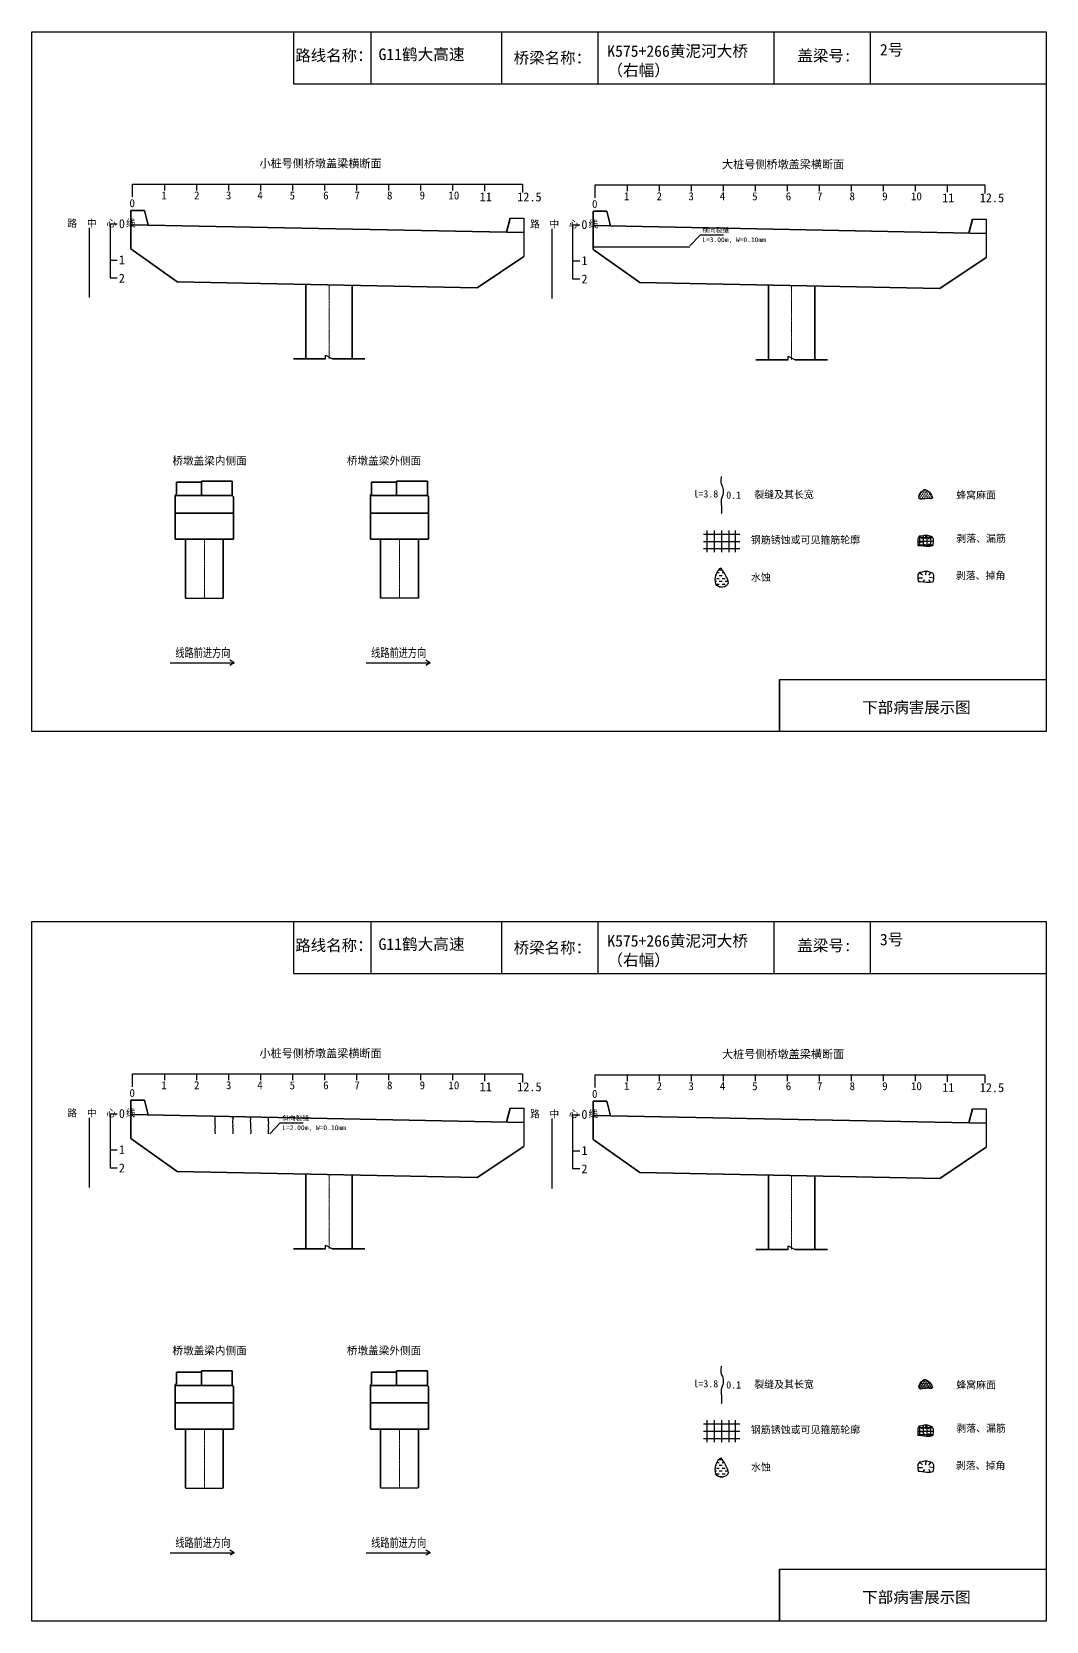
# Model space of a CAD drawing. Header units: millimetres. Extents: x 0 to 530, y -3255 to -99.
# Drawn here: x 0 to 530, y -930 to -99 of the extents above; entities that cross this region are included whole.
import ezdxf
from ezdxf.enums import TextEntityAlignment as Align

# ---------------------------------------------------------------- set-up
doc = ezdxf.new("R2010")
doc.units = ezdxf.units.MM
doc.linetypes.add('EBG_CENTER', pattern=[1.1, 0.8, -0.15, 0, -0.15])
doc.layers.add('Center', color=3, linetype='EBG_CENTER', lineweight=18)
doc.layers.add('中粗实线', color=4, linetype='Continuous', lineweight=35)
for name, color, linetype in [('加固措施', 7, 'Continuous'), ('图层1', 7, 'Continuous'), ('文字', 1, 'Continuous'), ('病害', 5, 'Continuous')]:
    doc.layers.add(name, color=color, linetype=linetype)
doc.styles.add('HAN', font='', dxfattribs={"width": 0.75})
doc.styles.get("Standard").update_dxf_attribs({"font": 'simsun.ttc', "height": 4.25})
doc.styles.get('HAN').set_extended_font_data('SimSun')
pattern_1 = [(0, (-3146.7425, -173.572), (0.45993196, 0.91986392), [0, -0.91986392])]
pattern_2 = [(0, (-5550.8623, -516.2597), (0.45993196, 0.91986392), [0, -0.91986392])]
pattern_3 = [(0, (-2589.7005, -131.6949), (1.49017954, 1.49017954), [1.4901795, -1.4901795])]

# ---------------------------------------------------------------- blocks, each defined once
blk = doc.blocks.new('88888')
for p, q in [((1243.215, -3599.279), (1245.415, -3599.279)), ((1245.415, -3599.279), (1245.261, -3599.19)), ((1245.415, -3599.279), (1245.261, -3599.367))]:
    blk.add_line(p, q)
at = {"layer": '文字', "color": 0, "style": 'HAN', "width": 0.75}
blk.add_text('线路前进方向', height=0.3, dxfattribs=at).set_placement((1244.335, -3599.082), align=Align.CENTER)
blk = doc.blocks.new('adfsd')
at = {"lineweight": -2, "ltscale": 0.5}
for p, q in [((1140.876, -3083.768), (1140.94, -3083.769)), ((1140.897, -3083.694), (1140.936, -3083.729)), ((1140.983, -3083.682), (1140.981, -3083.729)), ((1141.053, -3083.694), (1141.022, -3083.735)), ((1141.094, -3083.772), (1141.036, -3083.763)), ((1140.948, -3083.824), (1140.969, -3083.796)), ((1141.045, -3083.83), (1141.028, -3083.796))]:
    blk.add_line(p, q, dxfattribs=at)
blk.add_lwpolyline([(1141, -3083.682), (1140.967, -3083.682), (1140.934, -3083.69), (1140.897, -3083.694), (1140.876, -3083.727), (1140.876, -3083.768), (1140.88, -3083.818), (1140.905, -3083.818), (1140.991, -3083.83), (1141.045, -3083.83), (1141.078, -3083.822), (1141.09, -3083.814), (1141.094, -3083.772), (1141.094, -3083.735), (1141.078, -3083.707), (1141.053, -3083.694), (1141.033, -3083.69), (1141, -3083.678)], dxfattribs=at)

msp = doc.modelspace()

# ---------------------------------------------------------------- hatches: boundary and pattern name
at = {"layer": '加固措施', "lineweight": -2}
h = msp.add_hatch(dxfattribs=at)
h.set_pattern_fill('DOTS', scale=0.761211)
h.set_pattern_definition(pattern_1)
edge = h.paths.add_edge_path()
edge.add_spline(control_points=[(466.5, -338.64), (465.37, -339.42), (463.76, -340.53), (463.58, -344.62), (467.38, -342.74), (472.55, -344.21), (468.71, -338.55), (466.63, -338.64), (466.5, -338.64)], knot_values=[0, 0, 0, 0, 5.205471, 7.397577, 12.944796, 16.169923, 23.88441, 24.400432, 24.400432, 24.400432, 24.400432], degree=3, periodic=0)
h = msp.add_hatch(dxfattribs=at)
h.set_pattern_fill('DASH', color=256, scale=0.68509)
h.set_pattern_definition(pattern_3)
edge = h.paths.add_edge_path()
edge.add_spline(control_points=[(360.1, -379.58), (359.56, -380.06), (357.02, -382.31), (356.34, -390.5), (366.54, -389.05), (362.77, -383.5), (360.1, -379.58)], knot_values=[0, 0, 0, 0, 3.237042, 15.187225, 21.182779, 35.601669, 35.601669, 35.601669, 35.601669], degree=3, periodic=0)
h = msp.add_hatch(dxfattribs=at)
h.set_pattern_fill('DOTS', scale=0.761211)
h.set_pattern_definition(pattern_1)
edge = h.paths.add_edge_path()
edge.add_spline(control_points=[(466.5, -803.64), (465.37, -804.42), (463.76, -805.53), (463.58, -809.62), (467.38, -807.74), (472.55, -809.21), (468.71, -803.55), (466.63, -803.64), (466.5, -803.64)], knot_values=[0, 0, 0, 0, 5.205471, 7.397577, 12.944796, 16.169923, 23.88441, 24.400432, 24.400432, 24.400432, 24.400432], degree=3, periodic=0)
h = msp.add_hatch(dxfattribs=at)
h.set_pattern_fill('DASH', color=256, scale=0.68509)
h.set_pattern_definition(pattern_3)
edge = h.paths.add_edge_path()
edge.add_spline(control_points=[(360.1, -844.58), (359.56, -845.06), (357.02, -847.31), (356.34, -855.5), (366.54, -854.05), (362.77, -848.5), (360.1, -844.58)], knot_values=[0, 0, 0, 0, 3.237042, 15.187225, 21.182779, 35.601669, 35.601669, 35.601669, 35.601669], degree=3, periodic=0)
at = {"layer": '病害', "lineweight": -2}
h = msp.add_hatch(dxfattribs=at)
h.set_pattern_fill('DOTS', color=4, scale=0.761211, style=0)
h.set_pattern_definition(pattern_2)
edge = h.paths.add_edge_path()
edge.add_spline(control_points=[(466.5, -338.64), (465.37, -339.42), (463.76, -340.53), (463.58, -344.62), (467.38, -342.74), (472.55, -344.21), (468.71, -338.55), (466.63, -338.64), (466.5, -338.64)], knot_values=[0, 0, 0, 0, 1.041094, 1.479515, 2.588959, 3.233985, 4.776882, 4.880086, 4.880086, 4.880086, 4.880086], degree=3, periodic=0)
h = msp.add_hatch(dxfattribs=at)
h.set_pattern_fill('DOTS', color=4, scale=0.761211, style=0)
h.set_pattern_definition(pattern_2)
edge = h.paths.add_edge_path()
edge.add_spline(control_points=[(466.5, -803.64), (465.37, -804.42), (463.76, -805.53), (463.58, -809.62), (467.38, -807.74), (472.55, -809.21), (468.71, -803.55), (466.63, -803.64), (466.5, -803.64)], knot_values=[0, 0, 0, 0, 1.041094, 1.479515, 2.588959, 3.233985, 4.776882, 4.880086, 4.880086, 4.880086, 4.880086], degree=3, periodic=0)

# ---------------------------------------------------------------- linework, layer by layer
at = {"color": 0}
for p, q in [((0, -99.41), (530.24, -99.41)), ((0, -465), (0, -99.41)), ((136.78, -99.41), (136.78, -126.59)), ((245.6, -99.41), (245.6, -126.59)), ((387.92, -99.41), (387.92, -126.59)), ((438.18, -99.47), (438.18, -126.65)), ((530.24, -99.41), (530.24, -465)), ((136.78, -126.59), (530.24, -126.59)), ((52.68, -185.67), (52.68, -178.98)), ((52.68, -178.98), (69.4, -178.98)), ((69.4, -178.98), (69.4, -182.32)), ((69.4, -178.98), (86.13, -178.98)), ((86.13, -178.98), (102.85, -178.98)), ((86.13, -178.98), (86.13, -182.32)), ((102.85, -178.98), (119.58, -178.98)), ((102.85, -178.98), (102.85, -182.32)), ((119.58, -178.98), (136.3, -178.98)), ((119.58, -178.98), (119.58, -182.32)), ((136.3, -178.98), (153.03, -178.98)), ((136.3, -178.98), (136.3, -182.32)), ((153.03, -178.98), (169.75, -178.98)), ((153.03, -178.98), (153.03, -182.32)), ((169.75, -178.98), (186.48, -178.98)), ((169.75, -178.98), (169.75, -182.32)), ((186.48, -178.98), (203.2, -178.98)), ((186.48, -178.98), (186.48, -182.32)), ((186.48, -178.98), (199.86, -178.98)), ((203.2, -178.98), (219.93, -178.98)), ((203.2, -178.98), (203.2, -182.32)), ((203.2, -178.98), (206.55, -178.98)), ((219.93, -178.98), (236.65, -178.98)), ((219.93, -178.98), (219.93, -182.32)), ((236.66, -179.02), (236.66, -182.77)), ((294.45, -186.12), (294.45, -179.43)), ((294.45, -179.43), (311.17, -179.43)), ((311.17, -179.43), (311.17, -182.77)), ((311.17, -179.43), (327.9, -179.43)), ((327.9, -179.43), (344.62, -179.43)), ((327.9, -179.43), (327.9, -182.77)), ((344.62, -179.43), (361.35, -179.43)), ((344.62, -179.43), (344.62, -182.77)), ((361.35, -179.43), (378.07, -179.43)), ((361.35, -179.43), (361.35, -182.77)), ((378.07, -179.43), (394.8, -179.43)), ((378.07, -179.43), (378.07, -182.77)), ((394.8, -179.43), (411.52, -179.43)), ((394.8, -179.43), (394.8, -182.77)), ((411.52, -179.43), (428.25, -179.43)), ((411.52, -179.43), (411.52, -182.77)), ((428.25, -179.43), (444.97, -179.43)), ((428.25, -179.43), (428.25, -182.77)), ((428.25, -179.43), (441.63, -179.43)), ((444.97, -179.43), (461.7, -179.43)), ((444.97, -179.43), (444.97, -182.77)), ((444.97, -179.43), (448.32, -179.43)), ((461.7, -179.43), (478.42, -179.43)), ((461.7, -179.43), (461.7, -182.77)), ((478.43, -179.47), (478.43, -183.22)), ((44.63, -200.02), (40.9, -200.02)), ((40.9, -200.02), (40.9, -228.03)), ((286.4, -200.47), (282.67, -200.47)), ((282.67, -200.47), (282.67, -228.48)), ((40.9, -218.69), (44.63, -218.69)), ((282.67, -219.14), (286.4, -219.14)), ((40.9, -228.03), (44.63, -228.03)), ((282.67, -228.48), (286.4, -228.48)), ((153.53, -270.32), (153.53, -268.45)), ((395.3, -270.77), (395.3, -268.9)), ((390.91, -465), (390.91, -437.82)), ((390.91, -437.82), (530.24, -437.82)), ((530.24, -465), (0, -465)), ((0, -564.41), (530.24, -564.41)), ((0, -930), (0, -564.41)), ((136.78, -564.41), (136.78, -591.59)), ((245.6, -564.41), (245.6, -591.59)), ((387.92, -564.41), (387.92, -591.59)), ((438.18, -564.47), (438.18, -591.65)), ((530.24, -564.41), (530.24, -930)), ((136.78, -591.59), (530.24, -591.59)), ((52.68, -650.67), (52.68, -643.98)), ((52.68, -643.98), (69.4, -643.98)), ((69.4, -643.98), (69.4, -647.32)), ((69.4, -643.98), (86.13, -643.98)), ((86.13, -643.98), (102.85, -643.98)), ((86.13, -643.98), (86.13, -647.32)), ((102.85, -643.98), (119.58, -643.98)), ((102.85, -643.98), (102.85, -647.32)), ((119.58, -643.98), (136.3, -643.98)), ((119.58, -643.98), (119.58, -647.32)), ((136.3, -643.98), (153.03, -643.98)), ((136.3, -643.98), (136.3, -647.32)), ((153.03, -643.98), (169.75, -643.98)), ((153.03, -643.98), (153.03, -647.32)), ((169.75, -643.98), (186.48, -643.98)), ((169.75, -643.98), (169.75, -647.32)), ((186.48, -643.98), (203.2, -643.98)), ((186.48, -643.98), (186.48, -647.32)), ((186.48, -643.98), (199.86, -643.98)), ((203.2, -643.98), (219.93, -643.98)), ((203.2, -643.98), (203.2, -647.32)), ((203.2, -643.98), (206.55, -643.98)), ((219.93, -643.98), (236.65, -643.98)), ((219.93, -643.98), (219.93, -647.32)), ((236.66, -644.02), (236.66, -647.77)), ((294.45, -651.12), (294.45, -644.43)), ((294.45, -644.43), (311.17, -644.43)), ((311.17, -644.43), (311.17, -647.77)), ((311.17, -644.43), (327.9, -644.43)), ((327.9, -644.43), (344.62, -644.43)), ((327.9, -644.43), (327.9, -647.77)), ((344.62, -644.43), (361.35, -644.43)), ((344.62, -644.43), (344.62, -647.77)), ((361.35, -644.43), (378.07, -644.43)), ((361.35, -644.43), (361.35, -647.77)), ((378.07, -644.43), (394.8, -644.43)), ((378.07, -644.43), (378.07, -647.77)), ((394.8, -644.43), (411.52, -644.43)), ((394.8, -644.43), (394.8, -647.77)), ((411.52, -644.43), (428.25, -644.43)), ((411.52, -644.43), (411.52, -647.77)), ((428.25, -644.43), (444.97, -644.43)), ((428.25, -644.43), (428.25, -647.77)), ((428.25, -644.43), (441.63, -644.43)), ((444.97, -644.43), (461.7, -644.43)), ((444.97, -644.43), (444.97, -647.77)), ((444.97, -644.43), (448.32, -644.43)), ((461.7, -644.43), (478.42, -644.43)), ((461.7, -644.43), (461.7, -647.77)), ((478.43, -644.47), (478.43, -648.22)), ((44.63, -665.02), (40.9, -665.02)), ((40.9, -665.02), (40.9, -693.03)), ((286.4, -665.47), (282.67, -665.47)), ((282.67, -665.47), (282.67, -693.48)), ((40.9, -683.69), (44.63, -683.69)), ((282.67, -684.14), (286.4, -684.14)), ((40.9, -693.03), (44.63, -693.03)), ((282.67, -693.48), (286.4, -693.48)), ((153.53, -735.32), (153.53, -733.45)), ((395.3, -735.77), (395.3, -733.9)), ((390.91, -930), (390.91, -902.82)), ((390.91, -902.82), (530.24, -902.82)), ((530.24, -930), (0, -930))]:
    msp.add_line(p, q, dxfattribs=at)
for p, q in [((236.66, -179.02), (256.44, -179.02)), ((256.44, -179.02), (256.44, -183.43)), ((478.43, -179.47), (498.21, -179.47)), ((498.21, -179.47), (498.21, -183.88)), ((249.97, -196.88), (257.12, -196.88)), ((257.12, -196.88), (257.12, -204.35)), ((491.74, -197.33), (498.89, -197.33)), ((498.89, -197.33), (498.89, -204.8)), ((257.12, -204.35), (257.12, -216.86)), ((498.89, -204.8), (498.89, -217.31)), ((153.53, -268.45), (157.26, -270.32)), ((395.3, -268.9), (399.03, -270.77)), ((80.29, -395.42), (100.06, -395.42)), ((182.26, -395.24), (202.03, -395.24)), ((236.66, -644.02), (256.44, -644.02)), ((256.44, -644.02), (256.44, -648.43)), ((478.43, -644.47), (498.21, -644.47)), ((498.21, -644.47), (498.21, -648.88)), ((249.97, -661.88), (257.12, -661.88)), ((257.12, -661.88), (257.12, -669.35)), ((491.74, -662.33), (498.89, -662.33)), ((498.89, -662.33), (498.89, -669.8)), ((257.12, -669.35), (257.12, -681.86)), ((498.89, -669.8), (498.89, -682.31)), ((153.53, -733.45), (157.26, -735.32)), ((395.3, -733.9), (399.03, -735.77)), ((80.29, -860.42), (100.06, -860.42)), ((182.26, -860.24), (202.03, -860.24))]:
    msp.add_line(p, q)
at = {"color": 1}
for p, q in [((29.99, -201.91), (29.99, -238.35)), ((271.76, -202.36), (271.76, -238.8)), ((351.03, -361.88), (370.06, -361.88)), ((352.93, -359.98), (352.93, -371.4)), ((356.74, -359.98), (356.74, -371.4)), ((360.55, -359.98), (360.55, -371.4)), ((364.35, -359.98), (364.35, -371.4)), ((367.61, -359.95), (367.61, -371.37)), ((463.45, -363.7), (470.83, -363.7)), ((463.98, -363.06), (463.98, -367.77)), ((465.89, -362.75), (465.89, -368.01)), ((467.79, -362.75), (467.79, -368.24)), ((469.69, -363.05), (469.69, -368.18)), ((351.03, -365.69), (370.06, -365.69)), ((351.03, -369.5), (370.06, -369.5)), ((463.06, -365.61), (471.36, -365.61)), ((463.2, -367.51), (471.21, -367.51)), ((29.99, -666.91), (29.99, -703.35)), ((271.76, -667.36), (271.76, -703.8)), ((351.03, -826.88), (370.06, -826.88)), ((352.93, -824.98), (352.93, -836.4)), ((356.74, -824.98), (356.74, -836.4)), ((360.55, -824.98), (360.55, -836.4)), ((364.35, -824.98), (364.35, -836.4)), ((367.61, -824.95), (367.61, -836.37)), ((463.45, -828.7), (470.83, -828.7)), ((463.98, -828.06), (463.98, -832.77)), ((465.89, -827.75), (465.89, -833.01)), ((467.79, -827.75), (467.79, -833.24)), ((469.69, -828.05), (469.69, -833.18)), ((351.03, -830.69), (370.06, -830.69)), ((351.03, -834.5), (370.06, -834.5)), ((463.06, -830.61), (471.36, -830.61)), ((463.2, -832.51), (471.21, -832.51))]:
    msp.add_line(p, q, dxfattribs=at)
at = {"color": 7}
msp.add_line((293.82, -211.84), (343.91, -211.84), dxfattribs=at)
at = {"color": 0}
for points in [[(0, -99.41), (530.24, -99.41), (530.24, -465), (0, -465)], [(0, -564.41), (530.24, -564.41), (530.24, -930), (0, -930)]]:
    msp.add_lwpolyline(points, dxfattribs=at)
at = {"color": 7}
for points in [[(343.91, -211.34), (349.47, -205.58), (361.47, -205.58)], [(96.02, -675.36), (95.88, -674.41), (95.94, -673.45), (95.9, -672.5), (96, -671.54), (95.88, -670.58), (95.9, -669.63), (95.79, -668.67), (95.86, -667.72), (95.79, -666.76), (95.99, -666.76)], [(105.29, -675.36), (105.34, -674.41), (105.23, -673.45), (105.3, -672.5), (105.14, -671.54), (105.22, -670.58), (105.16, -669.63), (105.08, -668.67), (105.21, -667.72), (105.17, -666.76), (105.35, -666.76)], [(114.53, -675.36), (114.64, -674.41), (114.62, -673.45), (114.44, -672.5), (114.58, -671.54), (114.47, -670.58), (114.53, -669.63), (114.4, -668.67), (114.41, -667.72), (114.4, -666.76), (114.54, -666.76)], [(123.77, -675.36), (123.77, -674.41), (123.79, -673.45), (123.85, -672.5), (123.79, -671.54), (123.73, -670.58), (123.82, -669.63), (123.71, -668.67), (123.79, -667.72), (123.77, -666.76), (123.86, -666.76)], [(124.35, -675.36), (129.9, -669.61), (141.9, -669.61)]]:
    msp.add_lwpolyline(points, dxfattribs=at)
at = {"lineweight": -2}
for points in [[(466.5, -338.64), (465.37, -339.42), (463.76, -340.53), (463.58, -344.62), (467.38, -342.74), (472.55, -344.21), (468.71, -338.55), (466.63, -338.64), (466.5, -338.64)], [(466.5, -803.64), (465.37, -804.42), (463.76, -805.53), (463.58, -809.62), (467.38, -807.74), (472.55, -809.21), (468.71, -803.55), (466.63, -803.64), (466.5, -803.64)]]:
    msp.add_open_spline(points, degree=3, knots=[0, 0, 0, 0, 3.962461, 5.631115, 9.853718, 12.30872, 18.18107, 18.573871, 18.573871, 18.573871, 18.573871], dxfattribs=at)
at = {"layer": 'Center', "color": 1}
for p, q in [((155.39, -231.83), (155.39, -270.32)), ((397.17, -232.28), (397.17, -270.77)), ((90.2, -364.62), (90.2, -395.3)), ((192.2, -364.62), (192.2, -395.3)), ((155.39, -696.83), (155.39, -735.32)), ((397.17, -697.28), (397.17, -735.77)), ((90.2, -829.62), (90.2, -860.3)), ((192.2, -829.62), (192.2, -860.3))]:
    msp.add_line(p, q, dxfattribs=at)
at = {"layer": '中粗实线', "color": 0}
for p, q in [((51.73, -200.24), (51.73, -192.77)), ((51.73, -192.77), (58.88, -192.77)), ((58.88, -192.77), (60.75, -200.42)), ((249.97, -196.88), (248.1, -204.17)), ((293.5, -200.69), (293.5, -193.22)), ((293.5, -193.22), (300.65, -193.22)), ((300.65, -193.22), (302.52, -200.87)), ((491.74, -197.33), (489.87, -204.62)), ((51.73, -200.24), (51.73, -212.75)), ((257.12, -204.35), (51.73, -200.24)), ((293.5, -200.69), (293.5, -213.2)), ((498.89, -204.8), (293.5, -200.69)), ((51.73, -212.75), (76, -230.04)), ((293.5, -213.2), (317.77, -230.49)), ((232.85, -233.17), (257.12, -216.86)), ((474.62, -233.63), (498.89, -217.31)), ((232.85, -233.17), (76, -230.04)), ((143.26, -231.58), (143.26, -270.32)), ((167.53, -232.07), (167.53, -270.32)), ((474.62, -233.63), (317.77, -230.49)), ((385.03, -232.03), (385.03, -270.77)), ((409.3, -232.52), (409.3, -270.77)), ((153.53, -270.32), (136.72, -270.32)), ((174.07, -270.32), (157.26, -270.32)), ((395.3, -270.77), (378.49, -270.77)), ((415.84, -270.77), (399.03, -270.77)), ((75.58, -334.78), (88.68, -334.78)), ((75.58, -334.78), (75.58, -340.87)), ((88.68, -334.17), (104.82, -334.17)), ((88.68, -334.17), (88.68, -341.79)), ((104.82, -334.17), (104.82, -341.79)), ((177.59, -334.78), (190.68, -334.78)), ((177.59, -334.78), (177.59, -340.87)), ((190.68, -334.17), (206.82, -334.17)), ((190.68, -334.17), (190.68, -341.79)), ((206.82, -334.17), (206.82, -341.79)), ((75.58, -340.87), (74.98, -341.48)), ((74.98, -364.62), (74.98, -341.48)), ((74.98, -341.79), (104.82, -341.79)), ((104.82, -341.79), (105.42, -342.4)), ((105.42, -364.62), (105.42, -342.4)), ((177.59, -340.87), (176.98, -341.48)), ((176.98, -364.62), (176.98, -341.48)), ((176.98, -341.79), (206.82, -341.79)), ((206.82, -341.79), (207.43, -342.4)), ((207.43, -364.62), (207.43, -342.4)), ((74.98, -350.92), (105.42, -350.92)), ((176.98, -350.92), (207.43, -350.92)), ((74.98, -364.62), (105.42, -364.62)), ((80.3, -364.62), (80.3, -395.3)), ((100.1, -364.62), (100.1, -395.3)), ((176.98, -364.62), (207.43, -364.62)), ((182.31, -364.62), (182.31, -395.3)), ((202.1, -364.62), (202.1, -395.3)), ((51.73, -665.24), (51.73, -657.77)), ((51.73, -657.77), (58.88, -657.77)), ((58.88, -657.77), (60.75, -665.42)), ((249.97, -661.88), (248.1, -669.17)), ((293.5, -665.69), (293.5, -658.22)), ((293.5, -658.22), (300.65, -658.22)), ((300.65, -658.22), (302.52, -665.87)), ((491.74, -662.33), (489.87, -669.62)), ((51.73, -665.24), (51.73, -677.75)), ((257.12, -669.35), (51.73, -665.24)), ((293.5, -665.69), (293.5, -678.2)), ((498.89, -669.8), (293.5, -665.69)), ((51.73, -677.75), (76, -695.04)), ((293.5, -678.2), (317.77, -695.49)), ((232.85, -698.17), (257.12, -681.86)), ((474.62, -698.63), (498.89, -682.31)), ((232.85, -698.17), (76, -695.04)), ((143.26, -696.58), (143.26, -735.32)), ((167.53, -697.07), (167.53, -735.32)), ((474.62, -698.63), (317.77, -695.49)), ((385.03, -697.03), (385.03, -735.77)), ((409.3, -697.52), (409.3, -735.77)), ((153.53, -735.32), (136.72, -735.32)), ((174.07, -735.32), (157.26, -735.32)), ((395.3, -735.77), (378.49, -735.77)), ((415.84, -735.77), (399.03, -735.77)), ((75.58, -799.78), (88.68, -799.78)), ((75.58, -799.78), (75.58, -805.87)), ((88.68, -799.17), (104.82, -799.17)), ((88.68, -799.17), (88.68, -806.79)), ((104.82, -799.17), (104.82, -806.79)), ((177.59, -799.78), (190.68, -799.78)), ((177.59, -799.78), (177.59, -805.87)), ((190.68, -799.17), (206.82, -799.17)), ((190.68, -799.17), (190.68, -806.79)), ((206.82, -799.17), (206.82, -806.79)), ((75.58, -805.87), (74.98, -806.48)), ((74.98, -829.62), (74.98, -806.48)), ((74.98, -806.79), (104.82, -806.79)), ((104.82, -806.79), (105.42, -807.4)), ((105.42, -829.62), (105.42, -807.4)), ((177.59, -805.87), (176.98, -806.48)), ((176.98, -829.62), (176.98, -806.48)), ((176.98, -806.79), (206.82, -806.79)), ((206.82, -806.79), (207.43, -807.4)), ((207.43, -829.62), (207.43, -807.4)), ((74.98, -815.92), (105.42, -815.92)), ((176.98, -815.92), (207.43, -815.92)), ((74.98, -829.62), (105.42, -829.62)), ((80.3, -829.62), (80.3, -860.3)), ((100.1, -829.62), (100.1, -860.3)), ((176.98, -829.62), (207.43, -829.62)), ((182.31, -829.62), (182.31, -860.3)), ((202.1, -829.62), (202.1, -860.3))]:
    msp.add_line(p, q, dxfattribs=at)
at = {"layer": '加固措施', "lineweight": -2}
for points in [[(360.1, -379.58), (359.56, -380.06), (357.02, -382.31), (356.34, -390.5), (366.54, -389.05), (362.77, -383.5), (360.1, -379.58)], [(360.1, -844.58), (359.56, -845.06), (357.02, -847.31), (356.34, -855.5), (366.54, -854.05), (362.77, -848.5), (360.1, -844.58)]]:
    msp.add_open_spline(points, degree=3, knots=[0, 0, 0, 0, 2.217654, 10.404596, 14.512083, 24.390306, 24.390306, 24.390306, 24.390306], dxfattribs=at)
at = {"layer": '图层1', "lineweight": -2}
for points in [[(360.38, -331.74), (360.34, -331.98), (360.29, -332.21), (360.18, -332.91), (360.12, -333.35), (360.09, -333.97), (360.09, -334.17), (360.12, -334.48), (360.13, -334.6), (360.17, -334.83), (360.2, -334.94), (360.3, -335.36), (360.42, -335.68), (360.69, -336.39), (360.85, -336.77), (361.15, -337.6), (361.29, -338.05), (361.43, -338.83), (361.46, -339.13), (361.47, -339.73), (361.44, -340.02), (361.37, -340.57), (361.31, -340.84), (361.19, -341.35), (361.12, -341.59), (360.93, -342.2), (360.8, -342.55), (360.59, -343.21), (360.49, -343.52), (360.39, -343.94), (360.36, -344.08), (360.33, -344.31), (360.31, -344.41), (360.3, -344.63), (360.29, -344.75), (360.28, -345.16), (360.3, -345.48), (360.35, -346.17), (360.39, -346.54), (360.46, -347.18), (360.48, -347.44), (360.52, -347.95), (360.53, -348.18), (360.54, -348.64), (360.54, -348.87), (360.53, -349.54), (360.5, -349.98), (360.45, -350.74), (360.42, -351.06), (360.4, -351.38)], [(360.38, -796.74), (360.34, -796.98), (360.29, -797.21), (360.18, -797.91), (360.12, -798.35), (360.09, -798.97), (360.09, -799.17), (360.12, -799.48), (360.13, -799.6), (360.17, -799.83), (360.2, -799.94), (360.3, -800.36), (360.42, -800.68), (360.69, -801.39), (360.85, -801.77), (361.15, -802.6), (361.29, -803.05), (361.43, -803.83), (361.46, -804.13), (361.47, -804.73), (361.44, -805.02), (361.37, -805.57), (361.31, -805.84), (361.19, -806.35), (361.12, -806.59), (360.93, -807.2), (360.8, -807.55), (360.59, -808.21), (360.49, -808.52), (360.39, -808.94), (360.36, -809.08), (360.33, -809.31), (360.31, -809.41), (360.3, -809.63), (360.29, -809.75), (360.28, -810.16), (360.3, -810.48), (360.35, -811.17), (360.39, -811.54), (360.46, -812.18), (360.48, -812.44), (360.52, -812.95), (360.53, -813.18), (360.54, -813.64), (360.54, -813.87), (360.53, -814.54), (360.5, -814.98), (360.45, -815.74), (360.42, -816.06), (360.4, -816.38)]]:
    msp.add_open_spline(points, degree=3, knots=[0, 0, 0, 0, 0.93103, 0.93103, 2.904338, 2.904338, 3.933552, 3.933552, 4.598026, 4.598026, 5.2625, 5.2625, 6.799065, 6.799065, 8.335629, 8.335629, 9.872194, 9.872194, 10.744529, 10.744529, 11.616864, 11.616864, 12.4892, 12.4892, 13.361535, 13.361535, 14.755665, 14.755665, 16.149795, 16.149795, 16.835641, 16.835641, 17.410365, 17.410365, 17.98509, 17.98509, 19.45733, 19.45733, 20.929571, 20.929571, 21.910052, 21.910052, 22.722819, 22.722819, 23.535585, 23.535585, 25.161117, 25.161117, 26.428502, 26.428502, 26.428502, 26.428502], dxfattribs=at)
at = {"layer": '病害', "color": 5}
for p, q in [((136.78, -99.41), (136.78, -126.59)), ((245.6, -99.41), (245.6, -126.59)), ((387.92, -99.41), (387.92, -126.59)), ((530.24, -99.41), (530.24, -126.59)), ((136.78, -126.59), (387.36, -126.59)), ((387.36, -126.59), (530.24, -126.59)), ((390.91, -437.82), (530.24, -437.82)), ((390.91, -437.82), (390.91, -465)), ((530.24, -437.82), (530.24, -465)), ((136.78, -564.41), (136.78, -591.59)), ((245.6, -564.41), (245.6, -591.59)), ((387.92, -564.41), (387.92, -591.59)), ((530.24, -564.41), (530.24, -591.59)), ((136.78, -591.59), (387.36, -591.59)), ((387.36, -591.59), (530.24, -591.59)), ((390.91, -902.82), (530.24, -902.82)), ((390.91, -902.82), (390.91, -930)), ((530.24, -902.82), (530.24, -930))]:
    msp.add_line(p, q, dxfattribs=at)
at = {"layer": '病害', "color": 0}
for p, q in [((177.19, -99.41), (177.19, -126.59)), ((295.85, -99.41), (295.85, -126.59)), ((177.19, -564.41), (177.19, -591.59)), ((295.85, -564.41), (295.85, -591.59))]:
    msp.add_line(p, q, dxfattribs=at)

# ---------------------------------------------------------------- block references
for name, p, xscale, yscale, zscale in [('adfsd', (-42959.3, 117003.99), 38.06053851010397, 38.06053851010397, 38.06053851010397), ('adfsd', (-42959.14, 116985.16), 38.06053851010397, 38.06053851010397, 38.06053851010397), ('88888', (-18854.61, 54366.98), 15.22421540404159, 15.22421540404159, 15.22421540404159), ('88888', (-18752.24, 54366.98), 15.22421540404159, 15.22421540404159, 15.22421540404159), ('adfsd', (-42959.3, 116538.99), 38.06053851010397, 38.06053851010397, 38.06053851010397), ('adfsd', (-42959.14, 116520.16), 38.06053851010397, 38.06053851010397, 38.06053851010397), ('88888', (-18854.61, 53901.98), 15.22421540404159, 15.22421540404159, 15.22421540404159), ('88888', (-18752.24, 53901.98), 15.22421540404159, 15.22421540404159, 15.22421540404159)]:
    msp.add_blockref(name, p, dxfattribs=dict(xscale=xscale, yscale=yscale, zscale=zscale))

# ---------------------------------------------------------------- texts
for s, height, p in [('0', 4.18, (51.06, -191.05)), ('1', 4.18, (67.77, -186.99)), ('2', 4.18, (84.8, -186.99)), ('3', 4.18, (101.45, -186.99)), ('4', 4.18, (117.86, -186.99)), ('5', 4.18, (134.76, -187.03)), ('6', 4.18, (152.32, -187.03)), ('7', 4.18, (168.66, -187.03)), ('8', 4.18, (185.67, -187.03)), ('9', 4.18, (202.72, -187.03)), ('10', 4.181, (217.78, -187.03)), ('11', 4.693, (234.1, -188.06)), ('12.5', 4.693, (253.71, -188.06)), ('0', 4.18, (292.83, -191.5)), ('1', 4.18, (309.54, -187.44)), ('2', 4.18, (326.57, -187.44)), ('3', 4.18, (343.22, -187.44)), ('4', 4.18, (359.63, -187.44)), ('5', 4.18, (376.53, -187.48)), ('6', 4.18, (394.09, -187.48)), ('7', 4.18, (410.44, -187.48)), ('8', 4.18, (427.44, -187.48)), ('9', 4.18, (444.49, -187.48)), ('10', 4.181, (459.55, -187.48)), ('11', 4.693, (475.87, -188.51)), ('12.5', 4.693, (495.48, -188.51)), ('路  中  心  线', 3.734, (18.64, -201.31)), ('0', 4.67, (45.51, -202.02)), ('路  中  心  线', 3.734, (260.41, -201.76)), ('0', 4.67, (287.28, -202.47)), ('1', 4.67, (45.51, -220.91)), ('1', 4.67, (287.28, -221.36)), ('2', 4.67, (45.51, -230.5)), ('2', 4.67, (287.28, -230.95)), ('2', 4.18, (84.8, -651.99)), ('3', 4.18, (101.45, -651.99)), ('0', 4.18, (51.06, -656.05)), ('1', 4.18, (67.77, -651.99)), ('4', 4.18, (117.86, -651.99)), ('5', 4.18, (134.76, -652.03)), ('6', 4.18, (152.32, -652.03)), ('7', 4.18, (168.66, -652.03)), ('8', 4.18, (185.67, -652.03)), ('9', 4.18, (202.72, -652.03)), ('10', 4.181, (217.78, -652.03)), ('11', 4.693, (234.1, -653.06)), ('12.5', 4.693, (253.71, -653.06)), ('0', 4.18, (292.83, -656.5)), ('1', 4.18, (309.54, -652.44)), ('2', 4.18, (326.57, -652.44)), ('3', 4.18, (343.22, -652.44)), ('4', 4.18, (359.63, -652.44)), ('5', 4.18, (376.53, -652.48)), ('6', 4.18, (394.09, -652.48)), ('7', 4.18, (410.44, -652.48)), ('8', 4.18, (427.44, -652.48)), ('9', 4.18, (444.49, -652.48)), ('10', 4.181, (459.55, -652.48)), ('11', 4.693, (475.87, -653.51)), ('12.5', 4.693, (495.48, -653.51)), ('路  中  心  线', 3.734, (18.64, -666.31)), ('0', 4.67, (45.51, -667.02)), ('路  中  心  线', 3.734, (260.41, -666.76)), ('0', 4.67, (287.28, -667.47)), ('1', 4.67, (45.51, -685.91)), ('1', 4.67, (287.28, -686.36)), ('2', 4.67, (45.51, -695.5)), ('2', 4.67, (287.28, -695.95))]:
    msp.add_text(s, height=height).set_placement(p)
at = {"color": 7}
for s, p in [('横向裂缝', (350.47, -204.33)), ('L=3.00m, W=0.10mm', (350.47, -209.33)), ('斜向裂缝', (130.9, -668.36)), ('L=2.00m, W=0.10mm', (130.9, -673.36))]:
    msp.add_text(s, height=2.5, dxfattribs=at).set_placement(p)
at = {"char_height": 6, "attachment_point": 1}
for s, insert, width in [('{\\fSimSun|b0|i0|c134|p2;\\C7;G11鹤大高速}', (181.23, -108.17), 62.0827), ('K575+266黄泥河大桥（右幅）', (300.82, -106.48), 84.4751), ('2号', (443.31, -105.77), 78.5613), ('{\\fSimSun|b0|i0|c134|p2;\\C7;G11鹤大高速}', (181.23, -573.17), 62.0827), ('K575+266黄泥河大桥（右幅）', (300.82, -571.48), 84.4751), ('3号', (443.31, -570.77), 78.5613)]:
    msp.add_mtext(s, dxfattribs=dict(at, insert=insert, width=width))
at = {"layer": '图层1'}
for s, p in [('路线名称：', (137.7, -114.75)), ('桥梁名称：', (251.89, -116)), ('盖梁号:', (400.2, -114.84)), ('下部病害展示图', (434.11, -455.42)), ('路线名称：', (137.7, -579.75)), ('盖梁号:', (400.2, -579.84)), ('桥梁名称：', (251.89, -581)), ('下部病害展示图', (434.11, -920.42))]:
    msp.add_text(s, height=5.93, dxfattribs=at).set_placement(p)
at = {"layer": '图层1', "attachment_point": 1}
for s, insert, char_height in [('l=3.8', (345.86, -338.97), 3.806), ('0.1', (362.99, -339.6), 3.806), ('裂缝及其长宽', (377.65, -339.32), 3.806), ('蜂窝麻面', (483.22, -339.56), 3.806), ('钢筋锈蚀或可见箍筋轮廓', (375.86, -363.02), 3.8061), ('剥落、漏筋', (483.22, -362.26), 3.806), ('水蚀', (375.93, -382.58), 3.806), ('剥落、掉角', (482.98, -381.71), 3.806), ('l=3.8', (345.86, -803.97), 3.806), ('0.1', (362.99, -804.6), 3.806), ('裂缝及其长宽', (377.65, -804.32), 3.806), ('蜂窝麻面', (483.22, -804.56), 3.806), ('钢筋锈蚀或可见箍筋轮廓', (375.86, -828.02), 3.8061), ('剥落、漏筋', (483.22, -827.26), 3.806), ('水蚀', (375.93, -847.58), 3.806), ('剥落、掉角', (482.98, -846.71), 3.806)]:
    msp.add_mtext(s, dxfattribs=dict(at, insert=insert, char_height=char_height))
at = {"layer": '文字', "color": 0}
for s, height, p in [('小桩号侧桥墩盖梁横断面', 4.2544, (119.03, -170.36)), ('大桩号侧桥墩盖梁横断面', 4.2544, (360.8, -170.81)), ('桥墩盖梁内侧面', 4.069, (73.5, -325.61)), ('桥墩盖梁外侧面', 4.069, (164.7, -325.61)), ('小桩号侧桥墩盖梁横断面', 4.2544, (119.03, -635.36)), ('大桩号侧桥墩盖梁横断面', 4.2544, (360.8, -635.81)), ('桥墩盖梁内侧面', 4.069, (73.5, -790.61)), ('桥墩盖梁外侧面', 4.069, (164.7, -790.61))]:
    msp.add_text(s, height=height, dxfattribs=at).set_placement(p)

doc.saveas('drawing.dxf')
